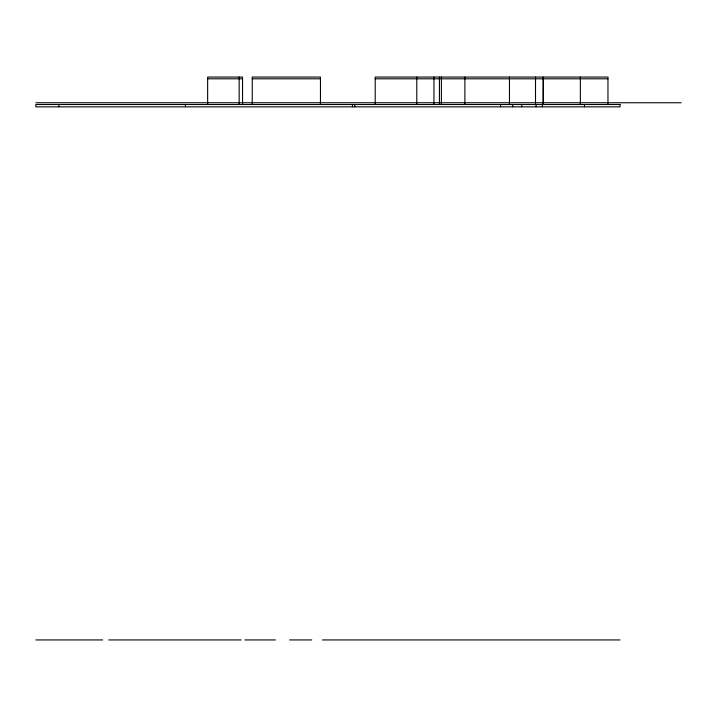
<?xml version="1.0" encoding="UTF-8"?>
<svg xmlns="http://www.w3.org/2000/svg" width="717" height="717" viewBox="0 0 717 717"><rect width="100%" height="100%" fill="white"/><g stroke="black" fill="none" stroke-linecap="round" stroke-linejoin="round"><path stroke-width="1.08" d="M207.643 78.807L242.561 78.807M252.259 78.807L320.454 78.807M375.206 78.807L607.962 78.807M35.868 102.755L681.15 102.755M35.85 639.94L102.648 639.94M108.724 639.94L241.154 639.94M244.891 639.94L275.427 639.94M289.668 639.94L311.743 639.94M322.489 639.94L620.008 639.94M607.962 104.503L607.962 77.06L375.206 77.06L375.206 104.503M584.489 104.503L584.489 106.842M580.358 77.06L580.358 104.503M542.348 104.503L542.348 106.842M536.02 104.503L536.02 106.842M535.509 77.06L535.509 104.503M521.662 104.503L521.662 106.842M512.673 104.503L512.673 106.842M509.464 77.06L509.464 104.503M500.529 104.503L500.529 106.842M464.885 77.06L464.885 104.503M441.394 77.06L441.394 104.503M439.44 77.06L439.44 104.503M433.955 77.06L433.955 104.503M416.783 77.06L416.783 104.503M354.79 104.503L354.79 106.842M352.459 104.503L352.459 106.842M320.454 104.503L320.454 77.06L252.259 77.06L252.259 104.503M242.561 104.503L242.561 77.06L207.643 77.06L207.643 104.503M239.173 77.06L239.173 104.503M185.461 104.503L185.461 106.842M58.875 104.503L58.875 106.842M620.026 104.503L35.868 104.503L35.868 106.842L620.026 106.842L620.026 104.503M543.253 104.503L543.253 77.06L543.199 104.503"/></g></svg>
